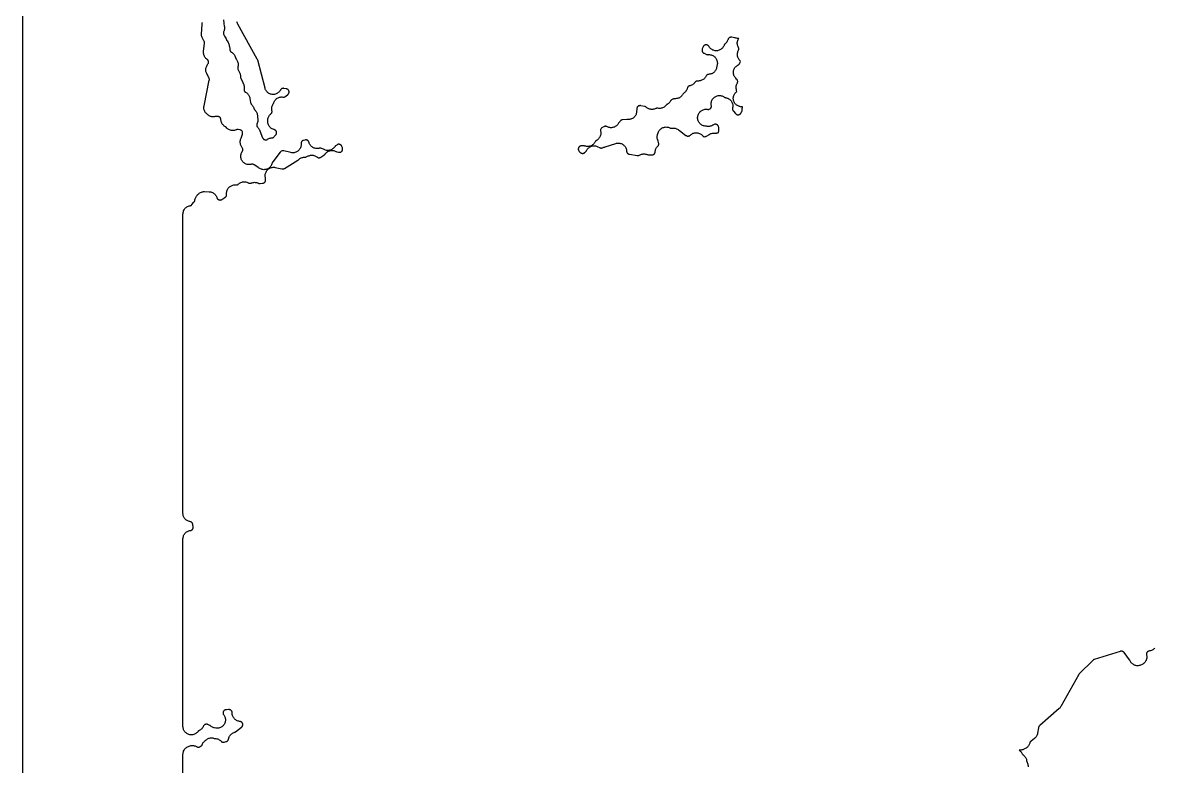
# Model space of a CAD drawing. Header units: metres. Extents: x 0 to 400, y 0 to 202.
# Drawn here: x -0.3 to 88, y 88.7 to 146.8 of the extents above; entities that cross this region are included whole.
import ezdxf

# ---------------------------------------------------------------- set-up
doc = ezdxf.new("R2010")
doc.units = ezdxf.units.M

msp = doc.modelspace()

# ---------------------------------------------------------------- linework, layer by layer
for points in [[(399.985, 202.4526), (0.015, 202.4526), (-0.026, 202.4506), (-0.047, 202.4476), (-0.069, 202.4416), (-0.097, 202.4316), (-0.119, 202.4216), (-0.14, 202.4086), (-0.158, 202.3956), (-0.177, 202.3776), (-0.195, 202.3586), (-0.208, 202.3406), (-0.221, 202.3196), (-0.231, 202.2976), (-0.241, 202.2696), (-0.247, 202.2476), (-0.25, 202.2266), (-0.252, 202.1856), (-0.252, 0.0146)], [(12.252, 64.0076), (12.252, 89.6906), (12.255, 89.7546), (12.265, 89.8186), (12.281, 89.8816), (12.303, 89.9426), (12.331, 90.0006), (12.364, 90.0556), (12.403, 90.1066), (12.447, 90.1546), (12.496, 90.1966), (12.548, 90.2346), (12.604, 90.2666), (12.678, 90.3046), (12.738, 90.3316), (12.8, 90.3526), (12.864, 90.3676), (12.93, 90.3746), (12.995, 90.3766), (13.061, 90.3706), (13.125, 90.3586), (13.189, 90.3396), (13.249, 90.3156), (13.307, 90.2846), (13.334, 90.2686), (13.354, 90.2586), (13.38, 90.2496), (13.404, 90.2436), (13.425, 90.2406), (13.449, 90.2396), (13.474, 90.2406), (13.497, 90.2436), (13.523, 90.2506), (13.546, 90.2586), (13.57, 90.2696), (13.605, 90.2896), (13.653, 90.3216), (13.687, 90.3476), (13.708, 90.3646), (13.723, 90.3826), (13.739, 90.4036), (13.751, 90.4226), (13.757, 90.4366), (13.758, 90.4376), (13.78, 90.4916), (13.806, 90.5446), (13.838, 90.5946), (13.873, 90.6416), (13.913, 90.6846), (13.914, 90.6856), (13.956, 90.7246), (13.998, 90.7596), (14.011, 90.7726), (14.056, 90.8146), (14.105, 90.8526), (14.157, 90.8856), (14.212, 90.9126), (14.269, 90.9356), (14.329, 90.9516), (14.39, 90.9626), (14.451, 90.9686), (14.513, 90.9676), (14.574, 90.9606), (14.635, 90.9486), (14.694, 90.9306), (14.714, 90.9236), (14.738, 90.9176), (14.76, 90.9146), (14.825, 90.9096), (14.888, 90.8976), (14.951, 90.8806), (15.011, 90.8566), (15.069, 90.8266), (15.123, 90.7916), (15.173, 90.7506), (15.22, 90.7056), (15.228, 90.6966), (15.243, 90.6836), (15.266, 90.6676), (15.287, 90.6556), (15.308, 90.6466), (15.333, 90.6386), (15.36, 90.6326), (15.384, 90.6306), (15.409, 90.6296), (15.434, 90.6326), (15.474, 90.6396), (15.606, 90.6726), (15.643, 90.6826), (15.663, 90.6906), (15.685, 90.7026), (15.706, 90.7156), (15.726, 90.7326), (15.743, 90.7486), (15.759, 90.7666), (15.772, 90.7856), (15.784, 90.8086), (15.794, 90.8306), (15.801, 90.8526), (15.811, 90.8946), (15.814, 90.9126), (15.831, 90.9766), (15.855, 91.0386), (15.885, 91.0976), (15.921, 91.1536), (15.962, 91.2056), (16.008, 91.2526), (16.059, 91.2946), (16.114, 91.3316), (16.173, 91.3626), (16.234, 91.3876), (16.281, 91.4036), (16.308, 91.4156), (16.327, 91.4266), (16.359, 91.4496), (16.807, 91.7946), (16.838, 91.8216), (16.854, 91.8376), (16.87, 91.8586), (16.884, 91.8806), (16.893, 91.8976), (16.902, 91.9206), (16.91, 91.9466), (16.914, 91.9686), (16.916, 91.9936), (16.915, 92.0216), (16.913, 92.0456), (16.909, 92.0656), (16.901, 92.0896), (16.891, 92.1126), (16.878, 92.1366), (16.865, 92.1566), (16.851, 92.1726), (16.833, 92.1906), (16.814, 92.2056), (16.793, 92.2196), (16.772, 92.2306), (16.748, 92.2406), (16.726, 92.2476), (16.704, 92.2516), (16.671, 92.2546), (16.608, 92.2646), (16.545, 92.2806), (16.484, 92.3026), (16.426, 92.3306), (16.371, 92.3646), (16.32, 92.4036), (16.272, 92.4476), (16.23, 92.4966), (16.192, 92.5486), (16.16, 92.6046), (16.133, 92.6636), (16.113, 92.7256), (16.099, 92.7886), (16.091, 92.8526), (16.089, 92.9176), (16.089, 92.9236), (16.088, 92.9516), (16.083, 92.9766), (16.077, 92.9996), (16.067, 93.0246), (16.056, 93.0466), (16.042, 93.0686), (16.026, 93.0896), (16.01, 93.1056), (15.989, 93.1226), (15.966, 93.1396), (15.947, 93.1496), (15.925, 93.1586), (15.899, 93.1666), (15.874, 93.1716), (15.848, 93.1736), (15.805, 93.1736), (15.632, 93.1636), (15.593, 93.1596), (15.566, 93.1536), (15.539, 93.1446), (15.518, 93.1356), (15.495, 93.1236), (15.476, 93.1106), (15.459, 93.0956), (15.437, 93.0726), (15.422, 93.0526), (15.411, 93.0366), (15.4, 93.0136), (15.391, 92.9896), (15.384, 92.9636), (15.379, 92.9376), (15.378, 92.9126), (15.379, 92.8876), (15.382, 92.8646), (15.387, 92.8416), (15.396, 92.8176), (15.407, 92.7936), (15.428, 92.7586), (15.451, 92.7236), (15.483, 92.6696), (15.51, 92.6126), (15.53, 92.5536), (15.546, 92.4926), (15.555, 92.4306), (15.558, 92.3676), (15.555, 92.3046), (15.546, 92.2426), (15.531, 92.1816), (15.51, 92.1226), (15.484, 92.0656), (15.452, 92.0116), (15.415, 91.9606), (15.374, 91.9136), (15.328, 91.8716), (15.278, 91.8336), (15.225, 91.8006), (15.168, 91.7726), (15.11, 91.7506), (15.049, 91.7336), (14.987, 91.7236), (14.925, 91.7186), (14.862, 91.7206), (14.8, 91.7276), (14.719, 91.7416), (14.659, 91.7556), (14.601, 91.7736), (14.546, 91.7976), (14.492, 91.8266), (14.442, 91.8606), (14.395, 91.8996), (14.377, 91.9156), (14.359, 91.9286), (14.339, 91.9406), (14.303, 91.9576), (14.187, 92.0056), (14.151, 92.0186), (14.13, 92.0246), (14.103, 92.0286), (14.078, 92.0296), (14.054, 92.0286), (14.03, 92.0256), (14.009, 92.0206), (13.982, 92.0106), (13.959, 91.9996), (13.942, 91.9906), (13.923, 91.9766), (13.903, 91.9586), (13.885, 91.9386), (13.872, 91.9216), (13.858, 91.8996), (13.837, 91.8566), (13.832, 91.8466), (13.83, 91.8406), (13.797, 91.7836), (13.76, 91.7296), (13.717, 91.6796), (13.669, 91.6346), (13.617, 91.5946), (13.561, 91.5606), (13.51, 91.5366), (13.501, 91.5316), (13.484, 91.5216), (13.465, 91.5086), (13.447, 91.4936), (13.428, 91.4746), (13.401, 91.4416), (13.358, 91.3946), (13.311, 91.3516), (13.26, 91.3136), (13.205, 91.2806), (13.148, 91.2536), (13.088, 91.2326), (13.026, 91.2166), (12.963, 91.2076), (12.9, 91.2046), (12.836, 91.2076), (12.773, 91.2166), (12.712, 91.2326), (12.652, 91.2536), (12.594, 91.2816), (12.54, 91.3136), (12.489, 91.3516), (12.442, 91.3946), (12.399, 91.4416), (12.361, 91.4926), (12.328, 91.5476), (12.301, 91.6046), (12.28, 91.6646), (12.264, 91.7266), (12.255, 91.7886), (12.252, 91.8526), (12.252, 106.4966), (12.255, 106.5596), (12.264, 106.6226), (12.28, 106.6836), (12.301, 106.7426), (12.328, 106.8006), (12.36, 106.8546), (12.397, 106.9056), (12.439, 106.9526), (12.486, 106.9956), (12.537, 107.0326), (12.591, 107.0656), (12.647, 107.0936), (12.707, 107.1156), (12.768, 107.1306), (12.83, 107.1406), (12.835, 107.1416), (12.858, 107.1466), (12.881, 107.1536), (12.904, 107.1636), (12.924, 107.1736), (12.944, 107.1876), (12.966, 107.2056), (12.983, 107.2226), (12.994, 107.2366), (13.01, 107.2596), (13.022, 107.2816), (13.03, 107.3016), (13.038, 107.3276), (13.043, 107.3496), (13.045, 107.3726), (13.046, 107.3986), (13.042, 107.4386), (13.021, 107.6026), (13.013, 107.6456), (13.006, 107.6686), (12.998, 107.6896), (12.987, 107.7116), (12.972, 107.7336), (12.957, 107.7526), (12.94, 107.7696), (12.92, 107.7866), (12.901, 107.7996), (12.88, 107.8116), (12.856, 107.8206), (12.833, 107.8286), (12.776, 107.8396), (12.776, 107.8406), (12.748, 107.8456), (12.689, 107.8626), (12.631, 107.8856), (12.576, 107.9146), (12.524, 107.9476), (12.476, 107.9856), (12.431, 108.0286), (12.391, 108.0746), (12.355, 108.1246), (12.324, 108.1786), (12.298, 108.2346), (12.278, 108.2926), (12.264, 108.3526), (12.255, 108.4136), (12.252, 108.4756), (12.252, 131.8286), (12.255, 131.8946), (12.265, 131.9586), (12.282, 132.0226), (12.304, 132.0836), (12.333, 132.1426), (12.368, 132.1986), (12.408, 132.2506), (12.453, 132.2986), (12.503, 132.3406), (12.557, 132.3786), (12.614, 132.4106), (12.675, 132.4366), (12.737, 132.4556), (12.772, 132.4626), (12.775, 132.4636), (12.823, 132.4746), (12.844, 132.4816), (12.865, 132.4906), (12.887, 132.5036), (12.906, 132.5176), (12.925, 132.5336), (12.953, 132.5636), (13.105, 132.7406), (13.129, 132.7706), (13.142, 132.7916), (13.155, 132.8176), (13.163, 132.8376), (13.169, 132.8606), (13.179, 132.9196), (13.183, 132.9446), (13.197, 133.0036), (13.217, 133.0606), (13.242, 133.1156), (13.272, 133.1686), (13.307, 133.2176), (13.327, 133.2406), (13.335, 133.2506), (13.346, 133.2636), (13.364, 133.2866), (13.391, 133.3256), (13.431, 133.3716), (13.475, 133.4146), (13.523, 133.4526), (13.574, 133.4856), (13.628, 133.5146), (13.684, 133.5376), (13.743, 133.5556), (13.802, 133.5676), (13.863, 133.5746), (13.924, 133.5756), (14.293, 133.5636), (14.358, 133.5576), (14.422, 133.5466), (14.484, 133.5276), (14.544, 133.5036), (14.601, 133.4736), (14.656, 133.4376), (14.706, 133.3966), (14.752, 133.3506), (14.793, 133.3006), (14.829, 133.2466), (14.859, 133.1896), (14.884, 133.1296), (14.903, 133.0746), (14.913, 133.0526), (14.924, 133.0346), (14.938, 133.0146), (14.954, 132.9956), (14.972, 132.9796), (14.992, 132.9636), (15.014, 132.9506), (15.035, 132.9396), (15.058, 132.9316), (15.079, 132.9256), (15.105, 132.9216), (15.133, 132.9196), (15.152, 132.9196), (15.175, 132.9226), (15.201, 132.9286), (15.224, 132.9356), (15.248, 132.9466), (15.283, 132.9656), (15.525, 133.1166), (15.559, 133.1406), (15.578, 133.1566), (15.595, 133.1746), (15.611, 133.1946), (15.625, 133.2156), (15.634, 133.2346), (15.644, 133.2586), (15.651, 133.2856), (15.656, 133.3106), (15.657, 133.3316), (15.657, 133.3546), (15.655, 133.3676), (15.65, 133.4306), (15.651, 133.4936), (15.659, 133.5566), (15.672, 133.6176), (15.692, 133.6776), (15.717, 133.7356), (15.747, 133.7906), (15.783, 133.8426), (15.824, 133.8906), (15.869, 133.9356), (15.918, 133.9746), (15.971, 134.0086), (16.027, 134.0386), (16.085, 134.0616), (16.146, 134.0796), (16.208, 134.0916), (16.271, 134.0966), (16.334, 134.0966), (16.378, 134.0916), (16.407, 134.0906), (16.435, 134.0916), (16.458, 134.0956), (16.479, 134.1006), (16.505, 134.1096), (16.528, 134.1206), (16.547, 134.1316), (16.567, 134.1466), (16.606, 134.1806), (16.657, 134.2216), (16.713, 134.2576), (16.772, 134.2876), (16.834, 134.3106), (16.898, 134.3276), (16.963, 134.3386), (17.029, 134.3426), (17.095, 134.3396), (17.16, 134.3306), (17.224, 134.3136), (17.286, 134.2916), (17.346, 134.2626), (17.37, 134.2496), (17.39, 134.2406), (17.415, 134.2326), (17.44, 134.2276), (17.463, 134.2256), (17.493, 134.2246), (17.515, 134.2266), (17.536, 134.2306), (17.56, 134.2376), (17.596, 134.2526), (17.653, 134.2726), (17.712, 134.2876), (17.771, 134.2966), (17.832, 134.3006), (17.892, 134.2986), (17.953, 134.2906), (18.012, 134.2776), (18.069, 134.2586), (18.125, 134.2346), (18.137, 134.2286), (18.161, 134.2206), (18.185, 134.2136), (18.208, 134.2096), (18.231, 134.2086), (18.271, 134.2096), (18.447, 134.2236), (18.488, 134.2286), (18.51, 134.2336), (18.533, 134.2416), (18.557, 134.2526), (18.579, 134.2656), (18.597, 134.2776), (18.618, 134.2966), (18.635, 134.3146), (18.65, 134.3356), (18.664, 134.3576), (18.673, 134.3766), (18.681, 134.3996), (18.688, 134.4276), (18.692, 134.4516), (18.694, 134.4906), (18.694, 134.5876), (18.692, 134.6256), (18.688, 134.6526), (18.682, 134.6786), (18.67, 134.7396), (18.665, 134.8016), (18.665, 134.8636), (18.671, 134.9256), (18.683, 134.9876), (18.702, 135.0466), (18.725, 135.1046), (18.754, 135.1596), (18.789, 135.2116), (18.828, 135.2606), (18.871, 135.3046), (18.919, 135.3446), (18.97, 135.3806), (19.025, 135.4106), (19.082, 135.4356), (19.141, 135.4546), (19.202, 135.4686), (19.264, 135.4756), (19.326, 135.4776), (19.389, 135.4726), (19.45, 135.4626), (19.955, 135.3526), (19.994, 135.3456), (20.016, 135.3446), (20.038, 135.3446), (20.063, 135.3476), (20.088, 135.3536), (20.109, 135.3606), (20.131, 135.3696), (20.165, 135.3886), (21.218, 136.0366), (21.252, 136.0606), (21.295, 136.0966), (21.296, 136.0976), (21.309, 136.1096), (21.36, 136.1476), (21.415, 136.1796), (21.472, 136.2076), (21.532, 136.2286), (21.594, 136.2446), (21.656, 136.2536), (21.72, 136.2566), (21.761, 136.2566), (21.785, 136.2586), (21.807, 136.2636), (21.831, 136.2706), (21.869, 136.2856), (22.018, 136.3546), (22.078, 136.3786), (22.14, 136.3966), (22.203, 136.4086), (22.267, 136.4146), (22.332, 136.4136), (22.396, 136.4056), (22.459, 136.3926), (22.521, 136.3726), (22.58, 136.3466), (22.636, 136.3146), (22.689, 136.2776), (22.704, 136.2656), (22.728, 136.2496), (22.755, 136.2366), (22.776, 136.2276), (22.801, 136.2206), (22.828, 136.2156), (22.849, 136.2146), (22.873, 136.2156), (22.901, 136.2186), (22.927, 136.2246), (22.951, 136.2326), (22.972, 136.2416), (23.008, 136.2626), (23.244, 136.4156), (23.277, 136.4396), (23.298, 136.4576), (23.315, 136.4756), (23.335, 136.5026), (23.351, 136.5256), (23.39, 136.5736), (23.434, 136.6186), (23.482, 136.6576), (23.533, 136.6926), (23.588, 136.7226), (23.645, 136.7476), (23.704, 136.7666), (23.765, 136.7796), (23.827, 136.7866), (23.889, 136.7886), (23.951, 136.7836), (24.013, 136.7736), (24.073, 136.7566), (24.131, 136.7346), (24.175, 136.7126), (24.205, 136.6996), (24.243, 136.6866), (24.367, 136.6516), (24.407, 136.6426), (24.433, 136.6396), (24.458, 136.6396), (24.483, 136.6406), (24.506, 136.6456), (24.533, 136.6526), (24.555, 136.6616), (24.576, 136.6726), (24.599, 136.6876), (24.62, 136.7046), (24.635, 136.7196), (24.652, 136.7396), (24.667, 136.7626), (24.677, 136.7806), (24.687, 136.8066), (24.695, 136.8316), (24.699, 136.8556), (24.702, 136.8806), (24.701, 136.9056), (24.699, 136.9296), (24.693, 136.9566), (24.68, 136.9966), (24.644, 137.0926), (24.628, 137.1296), (24.617, 137.1496), (24.603, 137.1696), (24.587, 137.1886), (24.57, 137.2056), (24.55, 137.2206), (24.528, 137.2346), (24.506, 137.2466), (24.482, 137.2556), (24.461, 137.2616), (24.437, 137.2666), (24.412, 137.2686), (24.386, 137.2676), (24.361, 137.2656), (24.338, 137.2606), (24.316, 137.2536), (24.291, 137.2426), (24.271, 137.2316), (24.239, 137.2096), (24.153, 137.1436), (24.124, 137.1196), (24.106, 137.1006), (24.091, 137.0826), (24.089, 137.0796), (24.052, 137.0286), (24.011, 136.9806), (23.965, 136.9376), (23.915, 136.8996), (23.861, 136.8656), (23.805, 136.8376), (23.746, 136.8156), (23.685, 136.7986), (23.623, 136.7886), (23.56, 136.7836), (23.497, 136.7856), (23.434, 136.7936), (23.373, 136.8066), (23.313, 136.8266), (23.255, 136.8516), (23.209, 136.8746), (23.062, 136.9396), (23.027, 136.9536), (23.004, 136.9596), (22.978, 136.9646), (22.956, 136.9656), (22.933, 136.9656), (22.908, 136.9626), (22.873, 136.9546), (22.851, 136.9486), (22.79, 136.9376), (22.728, 136.9326), (22.666, 136.9336), (22.604, 136.9406), (22.543, 136.9536), (22.484, 136.9716), (22.427, 136.9956), (22.372, 137.0256), (22.32, 137.0596), (22.272, 137.0996), (22.228, 137.1426), (22.188, 137.1906), (22.154, 137.2416), (22.124, 137.2966), (22.099, 137.3536), (22.08, 137.4126), (22.076, 137.4286), (22.066, 137.4556), (22.057, 137.4756), (22.046, 137.4946), (22.03, 137.5156), (22.014, 137.5346), (21.998, 137.5486), (21.977, 137.5646), (21.957, 137.5776), (21.936, 137.5876), (21.913, 137.5966), (21.89, 137.6026), (21.867, 137.6076), (21.845, 137.6086), (21.82, 137.6086), (21.795, 137.6056), (21.758, 137.5976), (21.659, 137.5726), (21.62, 137.5596), (21.598, 137.5506), (21.578, 137.5396), (21.557, 137.5256), (21.538, 137.5096), (21.521, 137.4926), (21.505, 137.4736), (21.493, 137.4546), (21.48, 137.4306), (21.471, 137.4096), (21.465, 137.3876), (21.459, 137.3616), (21.457, 137.3376), (21.457, 137.3126), (21.457, 137.3106), (21.46, 137.2466), (21.456, 137.1826), (21.446, 137.1186), (21.43, 137.0566), (21.408, 136.9956), (21.38, 136.9376), (21.346, 136.8826), (21.306, 136.8316), (21.262, 136.7846), (21.214, 136.7426), (21.161, 136.7046), (21.105, 136.6726), (21.047, 136.6466), (20.985, 136.6266), (20.922, 136.6116), (20.858, 136.6046), (20.794, 136.6026), (20.73, 136.6076), (20.666, 136.6196), (20.119, 136.7456), (20.081, 136.7526), (20.053, 136.7546), (20.028, 136.7546), (20.008, 136.7526), (19.987, 136.7476), (19.978, 136.7456), (19.916, 136.7296), (19.876, 136.6876), (19.86, 136.6726), (19.836, 136.6446), (19.252, 135.8896), (19.229, 135.8556), (19.216, 135.8336), (19.207, 135.8146), (19.2, 135.7926), (19.2, 135.7916), (19.183, 135.7306), (19.16, 135.6716), (19.132, 135.6146), (19.098, 135.5616), (19.059, 135.5116), (19.015, 135.4656), (18.967, 135.4236), (18.915, 135.3876), (18.86, 135.3556), (18.802, 135.3306), (18.742, 135.3106), (18.68, 135.2966), (18.617, 135.2886), (18.553, 135.2866), (18.49, 135.2916), (18.427, 135.3016), (18.366, 135.3186), (18.307, 135.3416), (18.25, 135.3696), (18.196, 135.4036), (18.146, 135.4426), (18.129, 135.4576), (18.096, 135.4806), (17.792, 135.6696), (17.76, 135.6876), (17.737, 135.6976), (17.713, 135.7056), (17.69, 135.7106), (17.665, 135.7136), (17.64, 135.7146), (17.619, 135.7136), (17.595, 135.7096), (17.567, 135.7026), (17.505, 135.6896), (17.441, 135.6836), (17.378, 135.6836), (17.315, 135.6896), (17.252, 135.7016), (17.191, 135.7196), (17.132, 135.7436), (17.076, 135.7736), (17.023, 135.8086), (16.974, 135.8486), (16.929, 135.8936), (16.888, 135.9426), (16.853, 135.9946), (16.823, 136.0506), (16.798, 136.1096), (16.779, 136.1706), (16.766, 136.2326), (16.76, 136.2956), (16.76, 136.3596), (16.766, 136.4226), (16.778, 136.4846), (16.796, 136.5456), (16.82, 136.6046), (16.849, 136.6606), (16.878, 136.7046), (16.884, 136.7136), (16.895, 136.7326), (16.905, 136.7536), (16.913, 136.7746), (16.919, 136.7986), (16.923, 136.8226), (16.924, 136.8486), (16.923, 136.8746), (16.92, 136.8966), (16.914, 136.9196), (16.905, 136.9446), (16.895, 136.9656), (16.873, 137.0026), (16.82, 137.0836), (16.787, 137.1396), (16.76, 137.1976), (16.739, 137.2586), (16.724, 137.3206), (16.715, 137.3846), (16.713, 137.4486), (16.717, 137.5136), (16.727, 137.5766), (16.744, 137.6386), (16.767, 137.6986), (16.795, 137.7566), (16.801, 137.7676), (16.813, 137.7926), (16.826, 137.8306), (16.891, 138.0576), (16.901, 138.0986), (16.904, 138.1226), (16.905, 138.1486), (16.903, 138.1806), (16.902, 138.2406), (16.897, 138.2456), (16.854, 138.2946), (16.844, 138.3076), (16.828, 138.3246), (16.807, 138.3416), (16.783, 138.3576), (16.761, 138.3706), (16.742, 138.3786), (16.717, 138.3856), (16.675, 138.3946), (16.567, 138.4106), (16.527, 138.4146), (16.502, 138.4146), (16.477, 138.4126), (16.453, 138.4076), (16.433, 138.4016), (16.389, 138.3836), (16.329, 138.3616), (16.267, 138.3456), (16.203, 138.3356), (16.139, 138.3326), (16.075, 138.3356), (16.011, 138.3446), (15.949, 138.3606), (15.889, 138.3826), (15.831, 138.4106), (15.776, 138.4436), (15.724, 138.4816), (15.677, 138.5256), (15.61, 138.5926), (15.581, 138.6186), (15.56, 138.6346), (15.522, 138.6586), (15.471, 138.6926), (15.424, 138.7316), (15.381, 138.7746), (15.342, 138.8216), (15.307, 138.8716), (15.278, 138.9246), (15.253, 138.9806), (15.234, 139.0386), (15.221, 139.0986), (15.213, 139.1586), (15.209, 139.2156), (15.205, 139.2386), (15.198, 139.2626), (15.188, 139.2876), (15.177, 139.3096), (15.166, 139.3266), (15.15, 139.3466), (15.133, 139.3666), (15.115, 139.3816), (15.097, 139.3946), (15.075, 139.4076), (15.05, 139.4186), (15.032, 139.4256), (15.007, 139.4306), (14.98, 139.4346), (14.94, 139.4366), (14.822, 139.4356), (14.783, 139.4336), (14.735, 139.4256), (14.729, 139.4246), (14.695, 139.4176), (14.635, 139.4126), (14.574, 139.4126), (14.513, 139.4186), (14.453, 139.4296), (14.395, 139.4466), (14.338, 139.4696), (14.284, 139.4966), (14.232, 139.5296), (14.184, 139.5666), (14.14, 139.6086), (14.129, 139.6196), (14.106, 139.6396), (14.06, 139.6826), (14.019, 139.7296), (13.982, 139.7806), (13.95, 139.8346), (13.924, 139.8926), (13.904, 139.9516), (13.889, 140.0126), (13.881, 140.0756), (13.878, 140.1376), (13.882, 140.2006), (13.891, 140.2626), (14.302, 142.2616), (14.308, 142.3016), (14.309, 142.3276), (14.308, 142.3526), (14.305, 142.3776), (14.299, 142.4006), (14.291, 142.4246), (14.274, 142.4606), (14.105, 142.7816), (14.079, 142.8366), (14.059, 142.8946), (14.044, 142.9546), (14.035, 143.0146), (14.031, 143.0766), (14.033, 143.1376), (14.041, 143.1986), (14.055, 143.2586), (14.075, 143.3166), (14.1, 143.3726), (14.13, 143.4266), (14.201, 143.5406), (14.22, 143.5746), (14.231, 143.6006), (14.238, 143.6216), (14.243, 143.6436), (14.246, 143.6726), (14.246, 143.6946), (14.244, 143.7186), (14.239, 143.7466), (14.234, 143.7636), (14.224, 143.7886), (14.211, 143.8146), (14.2, 143.8326), (14.186, 143.8506), (14.168, 143.8686), (14.153, 143.8816), (14.142, 143.8886), (14.092, 143.9266), (14.045, 143.9696), (14.002, 144.0166), (13.965, 144.0686), (13.932, 144.1226), (13.905, 144.1806), (13.884, 144.2406), (13.869, 144.3026), (13.86, 144.3656), (13.857, 144.4286), (13.86, 144.4926), (13.929, 145.1546), (13.931, 145.1926), (13.93, 145.2176), (13.927, 145.2426), (13.922, 145.2636), (13.914, 145.2866), (13.904, 145.3076), (13.884, 145.3436), (13.798, 145.4796), (13.764, 145.5386), (13.738, 145.6006), (13.717, 145.6646), (13.704, 145.7306), (13.698, 145.7986), (13.698, 145.8656), (13.745, 146.6456), (13.746, 146.6866), (13.743, 146.7116), (13.738, 146.7376), (13.731, 146.7616)], [(15.402, 146.9786), (15.473, 146.4656), (15.478, 146.4416), (15.487, 146.3766), (15.49, 146.3116), (15.486, 146.2456), (15.475, 146.1806), (15.458, 146.1176), (15.435, 146.0566), (15.422, 146.0256), (15.413, 146.0006), (15.408, 145.9796), (15.406, 145.9566), (15.405, 145.9296), (15.406, 145.9066), (15.41, 145.8846), (15.417, 145.8606), (15.425, 145.8376), (15.435, 145.8166), (15.46, 145.7756), (15.501, 145.6976), (15.53, 145.6306), (15.608, 145.4806), (15.64, 145.4256), (15.655, 145.3986), (15.69, 145.3326), (15.766, 145.2026), (15.797, 145.1426), (15.822, 145.0806), (15.84, 145.0156), (15.852, 144.9596), (15.862, 144.9306), (15.873, 144.9036), (15.89, 144.8466), (15.902, 144.7886), (15.909, 144.7296), (15.91, 144.6706), (15.91, 144.6646), (15.912, 144.6396), (15.916, 144.6156), (15.922, 144.5916), (15.931, 144.5686), (15.94, 144.5496), (15.953, 144.5296), (15.969, 144.5076), (15.986, 144.4896), (16.003, 144.4746), (16.02, 144.4616), (16.032, 144.4546), (16.088, 144.4176), (16.14, 144.3756), (16.188, 144.3276), (16.23, 144.2756), (16.267, 144.2186), (16.298, 144.1586), (16.408, 143.9116), (16.426, 143.8756), (16.45, 143.8396), (16.483, 143.7806), (16.51, 143.7186), (16.531, 143.6546), (16.544, 143.5886), (16.551, 143.5206), (16.551, 143.4536), (16.544, 143.3866), (16.529, 143.3206), (16.524, 143.3016), (16.52, 143.2736), (16.518, 143.2486), (16.518, 143.2266), (16.521, 143.2056), (16.527, 143.1786), (16.54, 143.1376), (16.606, 142.9666), (16.624, 142.9276), (16.652, 142.8776), (16.679, 142.8236), (16.702, 142.7666), (16.719, 142.7076), (16.73, 142.6476), (16.735, 142.5876), (16.738, 142.5286), (16.742, 142.5026), (16.748, 142.4756), (16.763, 142.4346), (16.911, 142.0866), (16.93, 142.0466), (16.934, 142.0406), (16.963, 141.9856), (16.988, 141.9266), (17.006, 141.8666), (17.019, 141.8046), (17.025, 141.7416), (17.025, 141.6786), (17.019, 141.6156), (17.019, 141.6096), (17.011, 141.5586), (17.011, 141.5346), (17.012, 141.5116), (17.016, 141.4886), (17.022, 141.4646), (17.03, 141.4426), (17.041, 141.4196), (17.054, 141.3986), (17.068, 141.3806), (17.086, 141.3606), (17.103, 141.3446), (17.122, 141.3306), (17.169, 141.3026), (17.221, 141.2676), (17.27, 141.2276), (17.314, 141.1826), (17.355, 141.1336), (17.39, 141.0806), (17.42, 141.0256), (17.444, 140.9666), (17.462, 140.9066), (17.475, 140.8446), (17.523, 140.5226), (17.531, 140.4836), (17.539, 140.4586), (17.55, 140.4326), (17.563, 140.4106), (17.575, 140.3916), (17.593, 140.3716), (17.599, 140.3656), (17.642, 140.3206), (17.68, 140.2716), (17.713, 140.2196), (17.741, 140.1646), (17.764, 140.1066), (17.779, 140.0616), (17.794, 140.0236), (17.805, 140.0026), (17.819, 139.9806), (17.835, 139.9606), (17.872, 139.9226), (17.912, 139.8756), (17.949, 139.8256), (17.98, 139.7726), (18.006, 139.7166), (18.026, 139.6586), (18.041, 139.5986), (18.051, 139.5376), (18.067, 139.3756), (18.073, 139.3376), (18.074, 139.3346), (18.086, 139.2756), (18.093, 139.2166), (18.095, 139.1556), (18.091, 139.0966), (18.081, 139.0366), (18.066, 138.9786), (18.046, 138.9226), (18.033, 138.8946), (18.02, 138.8626), (18.014, 138.8396), (18.01, 138.8146), (18.008, 138.7896), (18.009, 138.7496), (18.012, 138.7076), (18.011, 138.6766), (18.021, 138.6666), (18.062, 138.6186), (18.099, 138.5666), (18.111, 138.5466), (18.136, 138.5106), (18.14, 138.5066), (18.182, 138.4516), (18.217, 138.3916), (18.246, 138.3286), (18.464, 137.7796), (18.481, 137.7436), (18.492, 137.7246), (18.507, 137.7036), (18.523, 137.6846), (18.541, 137.6686), (18.562, 137.6526), (18.581, 137.6406), (18.603, 137.6306), (18.628, 137.6206), (18.652, 137.6146), (18.678, 137.6106), (18.702, 137.6096), (18.725, 137.6106), (18.751, 137.6146), (18.778, 137.6206), (18.799, 137.6286), (18.819, 137.6376), (18.839, 137.6486), (18.853, 137.6576), (18.892, 137.6826), (18.947, 137.7116), (19.005, 137.7346), (19.065, 137.7516), (19.127, 137.7636), (19.177, 137.7676), (19.189, 137.7686), (19.218, 137.7726), (19.237, 137.7766), (19.253, 137.7806), (19.274, 137.7856), (19.299, 137.7926), (19.301, 137.7926), (19.319, 137.8136), (19.34, 137.8336), (19.374, 137.8686), (19.482, 137.9956), (19.507, 138.0286), (19.52, 138.0486), (19.531, 138.0716), (19.541, 138.0966), (19.546, 138.1166), (19.55, 138.1426), (19.552, 138.1686), (19.551, 138.1916), (19.548, 138.2176), (19.542, 138.2426), (19.535, 138.2646), (19.524, 138.2876), (19.513, 138.3066), (19.498, 138.3266), (19.479, 138.3486), (19.461, 138.3656), (19.442, 138.3796), (19.421, 138.3926), (19.399, 138.4026), (19.372, 138.4126), (19.342, 138.4206), (19.279, 138.4406), (19.218, 138.4666), (19.161, 138.4996), (19.107, 138.5366), (19.057, 138.5796), (19.012, 138.6276), (18.972, 138.6806), (18.938, 138.7366), (18.909, 138.7956), (18.886, 138.8576), (18.87, 138.9216), (18.861, 138.9866), (18.858, 139.0526), (18.862, 139.1186), (18.868, 139.1716), (18.869, 139.1966), (18.878, 139.2586), (18.893, 139.3196), (18.913, 139.3776), (18.94, 139.4346), (18.971, 139.4886), (19.008, 139.5386), (19.049, 139.5856), (19.094, 139.6286), (19.114, 139.6456), (19.133, 139.6646), (19.147, 139.6816), (19.159, 139.7006), (19.173, 139.7266), (19.182, 139.7506), (19.188, 139.7696), (19.193, 139.7986), (19.195, 139.8226), (19.195, 139.8456), (19.192, 139.8756), (19.183, 139.9156), (19.173, 139.9806), (19.169, 140.0466), (19.172, 140.1126), (19.182, 140.1786), (19.198, 140.2426), (19.221, 140.3046), (19.25, 140.3636), (19.285, 140.4196), (19.302, 140.4436), (19.317, 140.4696), (19.326, 140.4906), (19.335, 140.5176), (19.358, 140.5776), (19.387, 140.6346), (19.422, 140.6876), (19.461, 140.7386), (19.506, 140.7846), (19.554, 140.8256), (19.607, 140.8626), (19.663, 140.8936), (19.722, 140.9186), (19.782, 140.9386), (19.845, 140.9516), (19.908, 140.9596), (19.972, 140.9606), (20.036, 140.9546), (20.083, 140.9486), (20.101, 140.9486), (20.125, 140.9506), (20.152, 140.9546), (20.177, 140.9616), (20.199, 140.9696), (20.22, 140.9806), (20.24, 140.9936), (20.273, 141.0186), (20.424, 141.1466), (20.455, 141.1766), (20.474, 141.1976), (20.486, 141.2156), (20.498, 141.2356), (20.508, 141.2596), (20.516, 141.2836), (20.522, 141.3086), (20.525, 141.3356), (20.525, 141.3566), (20.523, 141.3806), (20.518, 141.4106), (20.511, 141.4346), (20.503, 141.4536), (20.491, 141.4766), (20.478, 141.4966), (20.461, 141.5176), (20.444, 141.5356), (20.426, 141.5506), (20.404, 141.5656), (20.379, 141.5786), (20.358, 141.5876), (20.338, 141.5936), (20.297, 141.6016), (20.123, 141.6276), (20.084, 141.6316), (20.062, 141.6316), (20.033, 141.6286), (20.011, 141.6246), (19.989, 141.6176), (19.964, 141.6076), (19.944, 141.5976), (19.924, 141.5836), (19.903, 141.5666), (19.887, 141.5506), (19.871, 141.5316), (19.859, 141.5136), (19.849, 141.4956), (19.816, 141.4406), (19.778, 141.3886), (19.734, 141.3406), (19.686, 141.2966), (19.634, 141.2586), (19.578, 141.2256), (19.519, 141.1986), (19.458, 141.1776), (19.395, 141.1626), (19.331, 141.1536), (19.267, 141.1516), (19.202, 141.1556), (19.138, 141.1666), (19.076, 141.1836), (19.015, 141.2066), (18.957, 141.2356), (18.903, 141.2706), (18.852, 141.3106), (18.805, 141.3556), (18.763, 141.4046), (18.726, 141.4576), (18.695, 141.5146), (18.67, 141.5736), (18.65, 141.6356), (18.079, 143.8176), (18.068, 143.8526), (18.059, 143.8776), (18.044, 143.9066), (16.524, 146.6286), (16.494, 146.6896), (16.471, 146.7536), (16.454, 146.8196)], [(88.018, 97.9606), (87.975, 97.9166), (87.927, 97.8766), (87.876, 97.8416), (87.822, 97.8106), (87.765, 97.7866), (87.706, 97.7666), (87.645, 97.7536), (87.617, 97.7496), (87.576, 97.7426), (87.55, 97.7356), (87.527, 97.7266), (87.507, 97.7166), (87.485, 97.7026), (87.463, 97.6866), (87.447, 97.6716), (87.432, 97.6546), (87.418, 97.6346), (87.405, 97.6116), (87.394, 97.5876), (87.386, 97.5656), (87.381, 97.5426), (87.377, 97.5186), (87.377, 97.4936), (87.378, 97.4686), (87.382, 97.4416), (87.386, 97.4286), (87.398, 97.3676), (87.404, 97.3056), (87.404, 97.2426), (87.399, 97.1806), (87.387, 97.1186), (87.369, 97.0586), (87.346, 97.0006), (87.317, 96.9456), (87.283, 96.8926), (87.244, 96.8436), (87.2, 96.7986), (87.153, 96.7586), (87.101, 96.7226), (87.047, 96.6916), (86.985, 96.6606), (86.928, 96.6356), (86.869, 96.6166), (86.808, 96.6026), (86.746, 96.5946), (86.683, 96.5926), (86.621, 96.5966), (86.56, 96.6066), (86.499, 96.6226), (86.441, 96.6446), (86.385, 96.6716), (86.332, 96.7046), (86.282, 96.7416), (86.236, 96.7836), (86.194, 96.8296), (86.157, 96.8796), (86.124, 96.9336), (86.098, 96.9896), (86.09, 97.0076), (86.08, 97.0246), (86.058, 97.0576), (85.631, 97.6196), (85.603, 97.6526), (85.585, 97.6696), (85.567, 97.6846), (85.543, 97.6996), (85.517, 97.7116), (85.495, 97.7206), (85.473, 97.7256), (85.446, 97.7306), (85.422, 97.7316), (85.394, 97.7296), (85.366, 97.7266), (85.328, 97.7166), (83.312, 97.0826), (83.276, 97.0686), (83.251, 97.0566), (83.229, 97.0446), (83.214, 97.0336), (83.186, 97.0066), (82.169, 95.9996), (82.144, 95.9736), (82.13, 95.9546), (82.108, 95.9196), (80.715, 93.4256), (80.685, 93.3786), (80.652, 93.3336), (80.615, 93.2916), (80.575, 93.2536), (79.057, 91.9286), (79.028, 91.9016), (79.013, 91.8836), (78.996, 91.8586), (78.985, 91.8386), (78.976, 91.8186), (78.968, 91.7936), (78.96, 91.7526), (78.895, 91.3366), (78.883, 91.2766), (78.865, 91.2176), (78.841, 91.1606), (78.812, 91.1066), (78.779, 91.0546), (78.74, 91.0066), (78.697, 90.9626), (78.65, 90.9226), (78.387, 90.7206), (78.356, 90.6946), (78.336, 90.6736), (78.321, 90.6536), (78.308, 90.6336), (78.296, 90.6086), (78.288, 90.5886), (78.282, 90.5646), (78.264, 90.5046), (78.239, 90.4466), (78.21, 90.3916), (78.175, 90.3396), (78.135, 90.2906), (78.091, 90.2456), (78.042, 90.2056), (77.99, 90.1706), (77.935, 90.1406), (77.809, 90.0796), (77.793, 90.0716), (77.734, 90.0446), (77.673, 90.0236), (77.61, 90.0096), (77.546, 90.0006), (77.482, 89.9986), (77.467, 89.9996), (77.516, 89.9606), (77.562, 89.9176), (77.603, 89.8706), (77.64, 89.8186), (77.671, 89.7646), (77.694, 89.7216), (77.705, 89.7046), (77.722, 89.6836), (77.74, 89.6646), (77.761, 89.6466), (77.804, 89.6156), (77.851, 89.5736), (77.894, 89.5256), (77.932, 89.4746), (77.964, 89.4206), (77.992, 89.3626), (78.013, 89.3026), (78.029, 89.2406), (78.038, 89.1776), (78.04, 89.1566), (78.044, 89.1326), (78.052, 89.1086), (78.068, 89.0706), (78.08, 89.0456), (78.106, 88.9836), (78.126, 88.9196), (78.139, 88.8546), (78.145, 88.7876), (78.145, 88.7206)]]:
    msp.add_lwpolyline(points)
msp.add_lwpolyline([(44.816, 138.4166), (44.812, 138.3986), (44.808, 138.3726), (44.806, 138.3456), (44.807, 138.3216), (44.809, 138.3006), (44.811, 138.2916), (44.824, 138.2266), (44.83, 138.1616), (44.829, 138.0956), (44.821, 138.0306), (44.807, 137.9666), (44.787, 137.9046), (44.76, 137.8446), (44.727, 137.7876), (44.689, 137.7346), (44.646, 137.6846), (44.598, 137.6406), (44.545, 137.6006), (44.489, 137.5666), (44.481, 137.5626), (44.466, 137.5526), (44.447, 137.5356), (44.427, 137.5156), (44.413, 137.4966), (44.4, 137.4766), (44.386, 137.4476), (44.355, 137.3936), (44.319, 137.3426), (44.279, 137.2946), (44.234, 137.2516), (44.186, 137.2126), (44.134, 137.1786), (44.078, 137.1496), (44.021, 137.1266), (43.961, 137.1086), (43.9, 137.0966), (43.838, 137.0906), (43.775, 137.0906), (43.713, 137.0966), (43.652, 137.1086), (43.592, 137.1256), (43.562, 137.1366), (43.539, 137.1416), (43.515, 137.1456), (43.475, 137.1466), (43.343, 137.1446), (43.301, 137.1416), (43.275, 137.1376), (43.252, 137.1316), (43.227, 137.1226), (43.204, 137.1116), (43.185, 137.0996), (43.167, 137.0856), (43.148, 137.0666), (43.129, 137.0466), (43.116, 137.0266), (43.105, 137.0076), (43.094, 136.9846), (43.086, 136.9586), (43.08, 136.9336), (43.077, 136.9106), (43.077, 136.8866), (43.078, 136.8646), (43.083, 136.8376), (43.091, 136.8106), (43.099, 136.7906), (43.11, 136.7696), (43.125, 136.7456), (43.15, 136.7136), (43.206, 136.6496), (43.234, 136.6206), (43.253, 136.6046), (43.273, 136.5906), (43.295, 136.5786), (43.316, 136.5696), (43.34, 136.5616), (43.366, 136.5556), (43.391, 136.5526), (43.412, 136.5526), (43.436, 136.5546), (43.46, 136.5586), (43.486, 136.5656), (43.508, 136.5736), (43.529, 136.5846), (43.551, 136.5986), (43.571, 136.6136), (43.601, 136.6426), (43.663, 136.7066), (43.69, 136.7396), (43.706, 136.7616), (43.724, 136.7926), (43.73, 136.8056), (43.763, 136.8606), (43.8, 136.9106), (43.843, 136.9576), (43.89, 137.0006), (43.941, 137.0386), (43.995, 137.0706), (44.052, 137.0976), (44.112, 137.1196), (44.173, 137.1346), (44.236, 137.1446), (44.299, 137.1476), (44.362, 137.1446), (44.425, 137.1356), (44.486, 137.1206), (44.546, 137.0996), (44.603, 137.0726), (44.719, 137.0116), (44.755, 136.9946), (44.778, 136.9866), (44.802, 136.9806), (44.828, 136.9766), (44.852, 136.9756), (44.875, 136.9766), (44.901, 136.9806), (44.925, 136.9856), (44.944, 136.9926), (44.961, 137.0006), (45.019, 137.0246), (45.08, 137.0426), (45.135, 137.0536), (45.142, 137.0546), (45.17, 137.0626), (45.996, 137.3276), (46.057, 137.3436), (46.119, 137.3546), (46.182, 137.3586), (46.244, 137.3566), (46.306, 137.3486), (46.368, 137.3346), (46.427, 137.3156), (46.485, 137.2896), (46.539, 137.2586), (46.591, 137.2226), (46.638, 137.1826), (46.682, 137.1366), (46.721, 137.0876), (46.755, 137.0346), (46.784, 136.9796), (46.807, 136.9206), (46.824, 136.8606), (46.836, 136.7986), (46.841, 136.7366), (46.842, 136.7186), (46.846, 136.6936), (46.852, 136.6676), (46.858, 136.6476), (46.868, 136.6256), (46.881, 136.6036), (46.894, 136.5846), (46.911, 136.5646), (46.925, 136.5506), (46.944, 136.5356), (46.965, 136.5216), (46.986, 136.5106), (47.009, 136.5006), (47.03, 136.4946), (47.069, 136.4866), (47.675, 136.3926), (47.714, 136.3886), (47.739, 136.3876), (47.764, 136.3896), (47.788, 136.3946), (47.809, 136.3996), (47.83, 136.4086), (47.859, 136.4236), (47.897, 136.4446), (47.953, 136.4696), (48.011, 136.4896), (48.07, 136.5036), (48.131, 136.5116), (48.192, 136.5146), (48.253, 136.5116), (48.313, 136.5026), (48.373, 136.4886), (48.408, 136.4766), (48.444, 136.4656), (48.472, 136.4606), (48.513, 136.4556), (48.795, 136.4426), (48.836, 136.4426), (48.858, 136.4446), (48.882, 136.4496), (48.907, 136.4566), (48.929, 136.4656), (48.949, 136.4756), (48.969, 136.4886), (48.99, 136.5056), (49.006, 136.5216), (49.02, 136.5376), (49.035, 136.5596), (49.047, 136.5796), (49.057, 136.6036), (49.065, 136.6246), (49.07, 136.6466), (49.073, 136.6686), (49.073, 136.6696), (49.078, 136.7296), (49.089, 136.7896), (49.105, 136.8486), (49.126, 136.9056), (49.153, 136.9606), (49.185, 137.0126), (49.222, 137.0616), (49.263, 137.1066), (49.288, 137.1316), (49.302, 137.1506), (49.318, 137.1726), (49.327, 137.1916), (49.337, 137.2156), (49.345, 137.2426), (49.349, 137.2636), (49.351, 137.2856), (49.35, 137.3156), (49.348, 137.3386), (49.34, 137.3756), (49.301, 137.5236), (49.288, 137.5636), (49.275, 137.5966), (49.252, 137.6586), (49.237, 137.7236), (49.227, 137.7896), (49.225, 137.8556), (49.23, 137.9226), (49.241, 137.9876), (49.259, 138.0516), (49.27, 138.0786), (49.275, 138.0916), (49.295, 138.1506), (49.3, 138.1696), (49.323, 138.2276), (49.351, 138.2836), (49.384, 138.3356), (49.422, 138.3846), (49.464, 138.4296), (49.51, 138.4706), (49.561, 138.5076), (49.614, 138.5386), (49.67, 138.5646), (49.729, 138.5856), (49.739, 138.5886), (49.798, 138.6026), (49.859, 138.6126), (49.92, 138.6156), (49.981, 138.6136), (50.041, 138.6046), (50.101, 138.5916), (50.159, 138.5716), (50.215, 138.5476), (50.228, 138.5406), (50.251, 138.5316), (50.271, 138.5266), (50.295, 138.5226), (50.321, 138.5206), (50.359, 138.5206), (50.447, 138.5266), (50.508, 138.5286), (50.568, 138.5236), (50.629, 138.5136), (50.688, 138.4976), (50.745, 138.4766), (50.8, 138.4506), (50.852, 138.4186), (50.901, 138.3826), (50.957, 138.3366), (51.472, 137.9636), (51.507, 137.9406), (51.528, 137.9296), (51.55, 137.9216), (51.577, 137.9126), (51.598, 137.9086), (51.622, 137.9066), (51.646, 137.9066), (51.669, 137.9086), (51.694, 137.9136), (51.756, 137.9286), (51.762, 137.9296), (51.78, 137.9486), (51.819, 137.9866), (51.866, 138.0286), (51.917, 138.0656), (51.972, 138.0976), (52.029, 138.1236), (52.088, 138.1446), (52.15, 138.1596), (52.212, 138.1676), (52.275, 138.1706), (52.338, 138.1676), (52.401, 138.1576), (52.462, 138.1416), (52.521, 138.1206), (52.578, 138.0936), (52.632, 138.0606), (52.682, 138.0236), (52.729, 137.9806), (52.732, 137.9776), (52.748, 137.9616), (52.792, 137.9136), (52.83, 137.8616), (52.857, 137.8156), (52.9, 137.8396), (52.958, 137.8656), (53.017, 137.8856), (53.018, 137.8856), (53.041, 137.8946), (53.076, 137.9126), (53.244, 138.0066), (53.283, 138.0306), (53.293, 138.0386), (53.349, 138.0716), (53.407, 138.0986), (53.468, 138.1196), (53.531, 138.1356), (53.595, 138.1436), (53.659, 138.1466), (53.724, 138.1426), (53.778, 138.1366), (53.802, 138.1366), (53.828, 138.1386), (53.849, 138.1426), (53.881, 138.1516), (53.892, 138.1556), (53.952, 138.1716), (54.012, 138.1826), (54.016, 138.2306), (54.028, 138.2936), (54.038, 138.3386), (54.042, 138.3656), (54.043, 138.3876), (54.041, 138.4266), (54.025, 138.5886), (54.019, 138.6276), (54.014, 138.6476), (54.006, 138.6716), (53.995, 138.6946), (53.982, 138.7166), (53.969, 138.7346), (53.955, 138.7506), (53.936, 138.7676), (53.919, 138.7816), (53.897, 138.7946), (53.873, 138.8066), (53.853, 138.8146), (53.827, 138.8216), (53.803, 138.8266), (53.784, 138.8276), (53.756, 138.8276), (53.727, 138.8246), (53.677, 138.8226), (53.629, 138.7896), (53.572, 138.7596), (53.479, 138.7156), (53.424, 138.6926), (53.366, 138.6746), (53.307, 138.6626), (53.248, 138.6556), (53.188, 138.6536), (53.128, 138.6576), (53.068, 138.6676), (53.01, 138.6826), (52.987, 138.6876), (52.961, 138.6896), (52.897, 138.6996), (52.834, 138.7156), (52.773, 138.7386), (52.715, 138.7666), (52.66, 138.8006), (52.608, 138.8406), (52.561, 138.8846), (52.518, 138.9336), (52.481, 138.9866), (52.448, 139.0426), (52.422, 139.1016), (52.402, 139.1636), (52.388, 139.2276), (52.38, 139.2916), (52.379, 139.3566), (52.385, 139.4216), (52.397, 139.4846), (52.415, 139.5476), (52.439, 139.6076), (52.47, 139.6646), (52.505, 139.7186), (52.546, 139.7696), (52.565, 139.7906), (52.61, 139.8346), (52.658, 139.8746), (52.711, 139.9096), (52.766, 139.9396), (52.824, 139.9646), (52.884, 139.9826), (52.945, 139.9956), (53.008, 140.0026), (53.071, 140.0036), (53.134, 139.9976), (53.189, 139.9896), (53.21, 139.9896), (53.251, 139.9926), (53.283, 139.9936), (53.333, 140.0266), (53.349, 140.0356), (53.366, 140.0486), (53.384, 140.0646), (53.399, 140.0826), (53.414, 140.1026), (53.427, 140.1246), (53.437, 140.1446), (53.445, 140.1666), (53.451, 140.1916), (53.454, 140.2146), (53.455, 140.2386), (53.454, 140.2626), (53.447, 140.3076), (53.446, 140.3166), (53.444, 140.3246), (53.438, 140.3876), (53.438, 140.4506), (53.444, 140.5126), (53.456, 140.5746), (53.473, 140.6346), (53.497, 140.6926), (53.526, 140.7486), (53.561, 140.8016), (53.6, 140.8506), (53.644, 140.8956), (53.692, 140.9356), (53.744, 140.9716), (53.799, 141.0016), (53.856, 141.0266), (53.916, 141.0466), (53.977, 141.0596), (54.04, 141.0666), (54.103, 141.0686), (54.165, 141.0636), (54.227, 141.0526), (54.288, 141.0356), (54.346, 141.0136), (54.403, 140.9856), (54.456, 140.9516), (54.475, 140.9386), (54.498, 140.9256), (54.521, 140.9156), (54.545, 140.9076), (54.586, 140.8986), (54.624, 140.8916), (54.685, 140.8746), (54.745, 140.8516), (54.801, 140.8226), (54.855, 140.7886), (54.905, 140.7496), (54.951, 140.7056), (54.993, 140.6576), (55.029, 140.6056), (55.06, 140.5496), (55.086, 140.4916), (55.106, 140.4316), (55.12, 140.3696), (55.127, 140.3056), (55.129, 140.2426), (55.124, 140.1786), (55.113, 140.1166), (55.103, 140.0716), (55.1, 140.0496), (55.1, 140.0296), (55.102, 140.0046), (55.106, 139.9776), (55.113, 139.9546), (55.121, 139.9316), (55.132, 139.9106), (55.145, 139.8906), (55.17, 139.8576), (55.334, 139.6646), (55.362, 139.6356), (55.38, 139.6196), (55.402, 139.6046), (55.421, 139.5936), (55.444, 139.5826), (55.47, 139.5746), (55.495, 139.5686), (55.518, 139.5656), (55.541, 139.5656), (55.564, 139.5666), (55.591, 139.5716), (55.618, 139.5796), (55.641, 139.5886), (55.659, 139.5976), (55.681, 139.6116), (55.702, 139.6286), (55.718, 139.6436), (55.735, 139.6636), (55.75, 139.6856), (55.769, 139.7196), (55.829, 139.8416), (55.845, 139.8806), (55.854, 139.9066), (55.858, 139.9266), (55.86, 139.9496), (55.861, 140.0056), (55.865, 140.0696), (55.875, 140.1326), (55.89, 140.1866), (55.862, 140.1846), (55.799, 140.1876), (55.736, 140.1956), (55.675, 140.2106), (55.666, 140.2136), (55.656, 140.2156), (55.594, 140.2336), (55.535, 140.2576), (55.478, 140.2876), (55.425, 140.3226), (55.375, 140.3626), (55.329, 140.4076), (55.288, 140.4576), (55.253, 140.5106), (55.222, 140.5666), (55.197, 140.6256), (55.179, 140.6866), (55.166, 140.7496), (55.16, 140.8136), (55.16, 140.8776), (55.166, 140.9416), (55.179, 141.0046), (55.197, 141.0656), (55.222, 141.1246), (55.253, 141.1806), (55.288, 141.2346), (55.329, 141.2836), (55.34, 141.2946), (55.357, 141.3156), (55.4, 141.3636), (55.435, 141.3946), (55.425, 141.4316), (55.416, 141.4926), (55.414, 141.5116), (55.402, 141.5716), (55.397, 141.5946), (55.389, 141.6536), (55.387, 141.7136), (55.39, 141.7736), (55.399, 141.8326), (55.414, 141.8916), (55.434, 141.9476), (55.458, 142.0026), (55.485, 142.0536), (55.494, 142.0766), (55.5, 142.1006), (55.505, 142.1286), (55.507, 142.1496), (55.506, 142.1756), (55.503, 142.2046), (55.497, 142.2276), (55.49, 142.2496), (55.479, 142.2726), (55.467, 142.2936), (55.452, 142.3146), (55.422, 142.3486), (55.356, 142.4156), (55.313, 142.4636), (55.275, 142.5156), (55.242, 142.5716), (55.215, 142.6306), (55.194, 142.6926), (55.179, 142.7556), (55.171, 142.8196), (55.169, 142.8846), (55.174, 142.9496), (55.185, 143.0136), (55.202, 143.0756), (55.226, 143.1366), (55.255, 143.1936), (55.291, 143.2486), (55.331, 143.2996), (55.376, 143.3456), (55.426, 143.3876), (55.48, 143.4236), (55.537, 143.4546), (55.544, 143.4586), (55.574, 143.4756), (55.593, 143.4886), (55.614, 143.5066), (55.631, 143.5246), (55.647, 143.5446), (55.659, 143.5656), (55.67, 143.5876), (55.688, 143.6346), (55.692, 143.6466), (55.699, 143.6696), (55.725, 143.7286), (55.73, 143.7366), (55.689, 143.7776), (55.65, 143.8256), (55.63, 143.8526), (55.627, 143.8556), (55.614, 143.8736), (55.589, 143.9056), (55.557, 143.9596), (55.53, 144.0156), (55.509, 144.0746), (55.493, 144.1346), (55.483, 144.1966), (55.479, 144.2586), (55.481, 144.3216), (55.489, 144.3836), (55.504, 144.4446), (55.523, 144.5036), (55.549, 144.5606), (55.573, 144.6066), (55.581, 144.6286), (55.586, 144.6496), (55.59, 144.6756), (55.592, 144.7026), (55.591, 144.7266), (55.588, 144.7496), (55.582, 144.7746), (55.574, 144.7996), (55.564, 144.8226), (55.563, 144.8236), (55.534, 144.8796), (55.511, 144.9376), (55.493, 144.9986), (55.482, 145.0596), (55.476, 145.1226), (55.477, 145.1856), (55.484, 145.2476), (55.497, 145.3096), (55.515, 145.3696), (55.539, 145.4276), (55.569, 145.4826), (55.595, 145.5216), (55.561, 145.5196), (55.56, 145.5196), (55.491, 145.5236), (55.424, 145.5346), (55.357, 145.5526), (55.305, 145.5696), (55.266, 145.5776), (55.05, 145.6136), (55.01, 145.6176), (54.982, 145.6186), (54.958, 145.6166), (54.936, 145.6126), (54.91, 145.6046), (54.883, 145.5936), (54.865, 145.5846), (54.845, 145.5716), (54.824, 145.5536), (54.808, 145.5386), (54.79, 145.5166), (54.775, 145.4946), (54.764, 145.4736), (54.754, 145.4496), (54.745, 145.4206), (54.722, 145.3596), (54.693, 145.3006), (54.658, 145.2446), (54.618, 145.1926), (54.572, 145.1446), (54.526, 145.1046), (54.522, 145.1016), (54.506, 145.0866), (54.489, 145.0686), (54.472, 145.0456), (54.458, 145.0236), (54.448, 145.0026), (54.44, 144.9826), (54.416, 144.9246), (54.385, 144.8696), (54.35, 144.8176), (54.31, 144.7696), (54.265, 144.7256), (54.217, 144.6866), (54.165, 144.6516), (54.109, 144.6226), (54.051, 144.5986), (53.991, 144.5806), (53.93, 144.5676), (53.868, 144.5616), (53.805, 144.5616), (53.743, 144.5666), (53.681, 144.5786), (53.621, 144.5966), (53.563, 144.6196), (53.507, 144.6486), (53.455, 144.6826), (53.406, 144.7216), (53.361, 144.7646), (53.32, 144.8126), (53.284, 144.8646), (53.279, 144.8746), (53.271, 144.8866), (53.251, 144.9186), (53.236, 144.9376), (53.22, 144.9546), (53.202, 144.9706), (53.183, 144.9836), (53.163, 144.9956), (53.135, 145.0086), (53.113, 145.0156), (53.092, 145.0206), (53.068, 145.0246), (53.044, 145.0246), (53.021, 145.0236), (52.995, 145.0196), (52.97, 145.0136), (52.95, 145.0056), (52.929, 144.9956), (52.907, 144.9826), (52.885, 144.9656), (52.867, 144.9496), (52.852, 144.9336), (52.837, 144.9136), (52.826, 144.8946), (52.809, 144.8596), (52.747, 144.7116), (52.734, 144.6766), (52.729, 144.6556), (52.724, 144.6276), (52.723, 144.6056), (52.724, 144.5806), (52.728, 144.5536), (52.733, 144.5316), (52.74, 144.5096), (52.752, 144.4856), (52.763, 144.4656), (52.778, 144.4456), (52.794, 144.4266), (52.813, 144.4096), (52.832, 144.3956), (52.852, 144.3826), (52.89, 144.3646), (53.081, 144.2816), (53.12, 144.2676), (53.146, 144.2606), (53.169, 144.2566), (53.192, 144.2556), (53.242, 144.2576), (53.307, 144.2576), (53.371, 144.2506), (53.435, 144.2376), (53.497, 144.2186), (53.557, 144.1936), (53.614, 144.1616), (53.667, 144.1246), (53.717, 144.0826), (53.762, 144.0366), (53.802, 143.9856), (53.837, 143.9306), (53.866, 143.8726), (53.889, 143.8116), (53.906, 143.7486), (53.917, 143.6846), (53.921, 143.6206), (53.919, 143.5556), (53.91, 143.4906), (53.895, 143.4276), (53.884, 143.3916), (53.88, 143.3676), (53.874, 143.3106), (53.865, 143.2466), (53.85, 143.1846), (53.829, 143.1246), (53.802, 143.0666), (53.769, 143.0116), (53.732, 142.9606), (53.689, 142.9126), (53.642, 142.8696), (53.59, 142.8316), (53.536, 142.7986), (53.478, 142.7716), (53.418, 142.7496), (53.356, 142.7346), (53.293, 142.7246), (53.233, 142.7216), (53.229, 142.7216), (53.213, 142.7196), (53.188, 142.7136), (53.162, 142.7056), (53.143, 142.6976), (53.122, 142.6856), (53.097, 142.6686), (53.079, 142.6536), (53.064, 142.6376), (53.048, 142.6166), (53.035, 142.5976), (53.017, 142.5596), (52.985, 142.5036), (52.948, 142.4516), (52.906, 142.4026), (52.859, 142.3586), (52.808, 142.3186), (52.754, 142.2846), (52.696, 142.2556), (52.636, 142.2326), (52.574, 142.2166), (52.511, 142.2056), (52.446, 142.2016), (52.391, 142.2006), (52.347, 142.1986), (52.324, 142.1946), (52.302, 142.1896), (52.279, 142.1806), (52.256, 142.1696), (52.234, 142.1566), (52.215, 142.1426), (52.197, 142.1256), (52.181, 142.1076), (52.16, 142.0796), (52.119, 142.0296), (52.073, 141.9846), (52.023, 141.9436), (51.969, 141.9076), (51.911, 141.8776), (51.851, 141.8536), (51.789, 141.8356), (51.75, 141.8256), (51.725, 141.8176), (51.703, 141.8086), (51.681, 141.7956), (51.661, 141.7816), (51.644, 141.7666), (51.627, 141.7486), (51.609, 141.7266), (51.597, 141.7076), (51.587, 141.6886), (51.579, 141.6666), (51.563, 141.6086), (51.554, 141.5796), (51.553, 141.5766), (51.528, 141.5126), (51.496, 141.4516), (51.458, 141.3946), (51.414, 141.3416), (51.365, 141.2936), (51.311, 141.2516), (51.291, 141.2376), (51.27, 141.2206), (51.255, 141.2056), (51.237, 141.1836), (51.226, 141.1676), (51.225, 141.1666), (51.193, 141.1126), (51.156, 141.0616), (51.114, 141.0146), (51.067, 140.9726), (51.017, 140.9346), (50.963, 140.9016), (50.907, 140.8746), (50.848, 140.8526), (50.787, 140.8366), (50.725, 140.8266), (50.662, 140.8226), (50.599, 140.8246), (50.597, 140.8246), (50.577, 140.8246), (50.549, 140.8206), (50.527, 140.8166), (50.505, 140.8096), (50.478, 140.7976), (50.444, 140.7786), (50.357, 140.7246), (50.32, 140.6986), (50.302, 140.6836), (50.287, 140.6676), (50.27, 140.6446), (50.246, 140.6076), (50.207, 140.5516), (50.162, 140.5006), (50.112, 140.4546), (50.057, 140.4146), (49.999, 140.3796), (49.982, 140.3716), (49.963, 140.3586), (49.942, 140.3416), (49.925, 140.3256), (49.902, 140.2976), (49.859, 140.2516), (49.813, 140.2096), (49.762, 140.1726), (49.708, 140.1406), (49.651, 140.1136), (49.592, 140.0926), (49.532, 140.0776), (49.47, 140.0676), (49.407, 140.0646), (49.344, 140.0676), (49.282, 140.0766), (49.262, 140.0796), (49.237, 140.0826), (49.214, 140.0826), (49.188, 140.0806), (49.167, 140.0766), (49.143, 140.0686), (49.12, 140.0606), (49.118, 140.0586), (49.062, 140.0326), (49.003, 140.0116), (48.943, 139.9966), (48.881, 139.9866), (48.819, 139.9836), (48.757, 139.9866), (48.695, 139.9946), (48.635, 140.0096), (48.576, 140.0296), (48.519, 140.0546), (48.465, 140.0856), (48.415, 140.1226), (48.368, 140.1626), (48.354, 140.1736), (48.334, 140.1856), (48.31, 140.1966), (48.289, 140.2046), (48.249, 140.2146), (47.961, 140.2746), (47.922, 140.2806), (47.899, 140.2816), (47.877, 140.2816), (47.851, 140.2776), (47.826, 140.2716), (47.809, 140.2666), (47.783, 140.2536), (47.76, 140.2416), (47.745, 140.2306), (47.723, 140.2126), (47.708, 140.1956), (47.694, 140.1786), (47.679, 140.1556), (47.668, 140.1336), (47.66, 140.1126), (47.653, 140.0906), (47.646, 140.0506), (47.629, 139.9316), (47.625, 139.8886), (47.625, 139.8466), (47.622, 139.7846), (47.613, 139.7226), (47.598, 139.6616), (47.577, 139.6026), (47.551, 139.5466), (47.52, 139.4926), (47.483, 139.4416), (47.442, 139.3946), (47.396, 139.3526), (47.346, 139.3146), (47.293, 139.2816), (47.238, 139.2536), (47.179, 139.2306), (47.119, 139.2146), (47.057, 139.2036), (46.995, 139.1986), (46.933, 139.2006), (46.893, 139.2026), (46.854, 139.2016), (46.532, 139.1736), (46.493, 139.1676), (46.469, 139.1626), (46.444, 139.1536), (46.424, 139.1446), (46.402, 139.1306), (46.378, 139.1146), (46.361, 139.0996), (46.343, 139.0796), (46.32, 139.0496), (46.28, 139.0026), (46.253, 138.9736), (46.235, 138.9506), (46.223, 138.9336), (46.215, 138.9156), (46.184, 138.8606), (46.147, 138.8086), (46.106, 138.7606), (46.061, 138.7176), (46.011, 138.6776), (45.958, 138.6436), (45.902, 138.6146), (45.843, 138.5916), (45.782, 138.5746), (45.72, 138.5636), (45.657, 138.5576), (45.594, 138.5586), (45.531, 138.5656), (45.469, 138.5786), (45.409, 138.5986), (45.351, 138.6226), (45.3, 138.6476), (45.275, 138.6576), (45.248, 138.6646), (45.224, 138.6686), (45.202, 138.6696), (45.173, 138.6686), (45.149, 138.6656), (45.127, 138.6596), (45.102, 138.6506), (45.064, 138.6326), (44.949, 138.5716), (44.885, 138.5336), (44.86, 138.5196), (44.85, 138.4936), (44.827, 138.4446), (44.816, 138.4166)], close=True)

doc.saveas('drawing.dxf')
